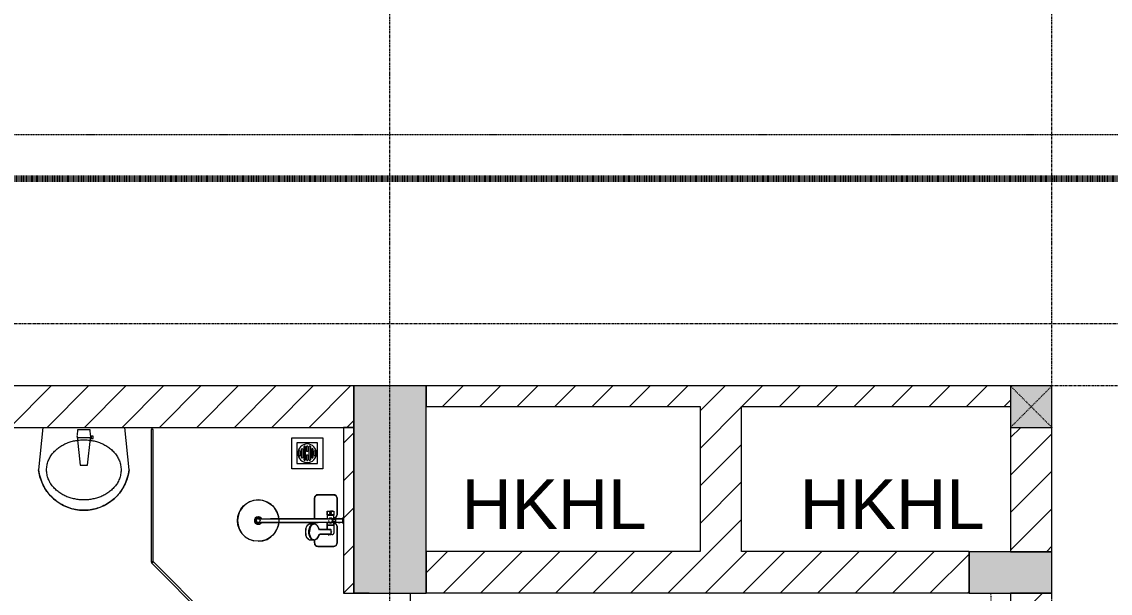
# Model space of a CAD drawing. Header units: millimetres. Extents: x 1591 to 239055, y -15958 to 83255.
# Drawn here: x 171452 to 176714, y 32536 to 35296 of the extents above; entities that cross this region are included whole.
import ezdxf

# ---------------------------------------------------------------- set-up
doc = ezdxf.new("R2010")
doc.units = ezdxf.units.MM
for name, pattern in [('1 NÉT CALL OUT', [6, 3, -3]), ('Dash', [6, 3, -3]), ('Dash 1_8_', [6.35, 3.175, -3.175]), ('Dash Dot 3_16_', [7.9375, 4.7625, -1.5875, 0, -1.5875]), ('Grid Line', [22.225, 12.7, -3.175, 3.175, -3.175])]:
    doc.linetypes.add(name, pattern=pattern)
for name, color, linetype, lineweight in [('0-1', 250, 'Continuous', 5), ('A-AREA', 32, 'Dash 1_8_', 9), ('A-DETL-3', 90, '1 NÉT CALL OUT', 100), ('A-FLOR-1', 7, 'Continuous', 9), ('A-FLOR-2', 9, 'Continuous', 9), ('A-GLAZ-CURT-1', 254, 'Continuous', 9), ('A-GLAZ-CURT-2', 9, 'Continuous', 9), ('A-WALL-1', 253, 'Continuous', 18), ('A-WALL-3', 113, 'Continuous', 18), ('A-WALL-PATT-1', 10, 'Continuous', 9), ('A-WALL-PATT-2', 111, 'Continuous', 9), ('G-ANNO-SYMB-1', 111, 'Dash Dot 3_16_', 18), ('G-ANNO-TEXT-1', 7, 'Continuous', 9), ('M-EQPM-1', 254, 'Continuous', 9), ('P-SANR-FIXT', 6, 'Continuous', 9), ('P-SANR-FIXT-1', 254, 'Continuous', 9), ('S-COLS', 52, 'Continuous', 9), ('S-COLS-1', 52, 'Continuous', 5), ('S-COLS-2', 250, 'Continuous', 18), ('S-COLS-5', 52, 'Continuous', 18), ('S-COLS-HDLN', 52, 'Dash', 9), ('S-GRID-1', 1, 'Grid Line', 9)]:
    doc.layers.add(name, color=color, linetype=linetype, lineweight=lineweight)
doc.styles.add('Arial_11', font='arial_0.ttf', dxfattribs={"height": 240})
pattern_1 = [(45, (95879.7, 0), (-90.50967, 90.50967), [])]

# ---------------------------------------------------------------- blocks, each defined once
blk = doc.blocks.new('NCV_TKTC_KET CAU_rvt-1-TKCS_MB TẦNG 6-8')
at = {"layer": 'S-COLS-1'}
for points in [[(77527.6, 32536.9), (77527.6, 33536.9), (77177.6, 33536.9), (77177.6, 32536.9)], [(80552.6, 32536.9), (80552.6, 32736.9), (80152.6, 32736.9), (80152.6, 32536.9), (80294.2, 32536.9)]]:
    blk.add_hatch(color=256, dxfattribs=at).paths.add_polyline_path(points)
at = {"layer": 'A-FLOR-1'}
blk.add_line((77452.6, 31137.4), (77452.6, 32536.9), dxfattribs=at)
at = {"layer": 'S-COLS-2'}
for p, q in [((77527.6, 33536.9), (77177.6, 33536.9)), ((77177.6, 33536.9), (77177.6, 32536.9)), ((77527.6, 32536.9), (77527.6, 33536.9)), ((80152.6, 32736.9), (80152.6, 32536.9)), ((80552.6, 32736.9), (80152.6, 32736.9)), ((80552.6, 32536.9), (80552.6, 32736.9)), ((77177.6, 32536.9), (77527.6, 32536.9)), ((80152.6, 32536.9), (80552.6, 32536.9))]:
    blk.add_line(p, q, dxfattribs=at)
blk = doc.blocks.new('93925000_0001 - 93925000_top_dwg_93925000_T-348115-TKCS_MB TẦNG 6-8')
at = {"layer": 'P-SANR-FIXT'}
for p, q in [((-125, -47.4), (-125, -123.4)), ((-29.3, -30.4), (-108, -30.4)), ((-46.3, -78.4), (-46.3, -46.7)), ((-27.2, -47.1), (-26.1, -47.1)), ((21.5, -45.9), (60.6, -46.7)), ((29.3, -30.4), (108, -30.4)), ((125, -47.4), (125, -123.4)), ((-27.2, -77.9), (-26.1, -77.9)), ((-9, -412.5), (-9, -62.5)), ((9, -62.5), (9, -412.5)), ((43, -78.7), (21.5, -79.2)), ((43, -64.7), (43, -117.7)), ((65.8, -117.7), (65.8, -64.7)), ((-108, -140.4), (-9, -140.4)), ((9, -140.4), (16.1, -140.4)), ((15.4, -159.1), (15.8, -143.3)), ((42.7, -117.9), (42.7, -117.9)), ((43.2, -117.6), (43.2, -117.5)), ((65.6, -117.5), (65.6, -117.6)), ((66.1, -117.9), (66.1, -117.9)), ((108, -140.4), (92.7, -140.4)), ((93, -143.3), (93.4, -159.1))]:
    blk.add_line(p, q, dxfattribs=at)
at = {"layer": 'P-SANR-FIXT', "flags": 128}
for points in [[(-45.8, -46.1), (-27.2, -46.1), (-27.2, -78.9), (-45.8, -78.9)], [(-26.1, -46), (-26.1, -78.9), (-9, -79)], [(21.5, -47.4), (21.5, -79.1), (9, -79)]]:
    blk.add_lwpolyline(points, dxfattribs=at)
at = {"layer": 'P-SANR-FIXT'}
for centre, radius in [((-36.5, -62.5), 3.95), ((0, -412.5), 100)]:
    blk.add_circle(centre, radius, dxfattribs=at)
for centre, radius, start, end in [((-108, -47.4), 17, 90, 180), ((-45.8, -46.6), 0.5, 90, 180), ((-29.3, -47.4), 17, 4.7626, 90), ((0, -62.5), 12, 318.5904, 221.4096), ((29.3, -47.4), 17, 90, 175.2374), ((59.7, -57.1), 10.5, 38.6491, 85.492), ((108, -47.4), 17, 360, 90), ((-45.8, -78.4), 0.5, 180, 270), ((0, -62.5), 9, 90, 180.0008), ((0, -62.5), 9, 360, 90), ((45.7, -61.8), 2.59, 155.1929, 175.7071), ((45.9, -61.8), 2.75, 130.8294, 155.1929), ((46.1, -62.1), 3.08, 110.5459, 130.8294), ((54.4, -334.8), 275.9, 88.2683, 91.7343), ((-11.1, -67.1), 76.9, 1.7693, 4.1075), ((65.2, -72.4), 3.46, 323.2522, 79.3541), ((-108, -123.4), 17, 180, 270), ((32.6, -143.6), 16.9, 172.414, 179.1297), ((33.7, -143.7), 17.9, 164.9525, 172.4168), ((35.2, -144.2), 19.5, 157.9614, 164.9563), ((37.1, -144.9), 21.6, 151.4775, 157.9654), ((39.3, -146.1), 24, 145.4892, 151.4815), ((41.5, -147.6), 26.8, 139.9517, 145.4927), ((43.6, -149.4), 29.5, 134.7867, 139.9744), ((46.2, -152), 33.2, 130.0223, 134.7808), ((47.7, -153.8), 35.5, 125.4414, 130.0144), ((49.9, -156.8), 39.2, 121.1773, 125.4365), ((50.6, -157.9), 40.5, 119.697, 121.1761), ((51, -158.7), 41.5, 117.0276, 119.7085), ((52.2, -161.1), 44.1, 113.3199, 117.0258), ((51.7, -159.9), 42.8, 109.7779, 113.2977), ((52.5, -162.2), 45.2, 106.1472, 109.7766), ((53.2, -164.5), 47.7, 103.9355, 106.1665), ((39.1, -108.2), 10.4, 284.3956, 285.5116), ((40.8, -114.2), 4.19, 285.5116, 289.9665), ((40.2, -112.5), 6, 289.9665, 292.7061), ((41.4, -115.3), 2.96, 292.7061, 296.5405), ((41.3, -115.1), 3.16, 296.9591, 300.8286), ((41.8, -115.8), 2.26, 300.8286, 305.287), ((42.1, -116.4), 1.64, 305.287, 309.9326), ((42.6, -116.9), 0.906, 309.9326, 315.24), ((66.5, -116.6), 1.39, 229.6335, 235.1234), ((66.3, -116.8), 1.08, 225.1702, 229.6335), ((67.3, -115.4), 2.79, 235.1234, 238.7439), ((67.2, -115.6), 2.6, 238.7439, 243.4573), ((67.8, -114.4), 3.89, 243.9189, 246.8313), ((68.1, -113.8), 4.52, 246.843, 250.4792), ((68.3, -113.2), 5.24, 250.478, 254.0406), ((68.5, -112.7), 5.75, 254.0357, 256.0561), ((55.4, -165.2), 48.4, 73.8659, 76.0481), ((56.2, -162.4), 45.5, 70.241, 73.86), ((57.4, -159.2), 42.1, 66.6693, 70.2637), ((56.5, -161.3), 44.3, 62.9815, 66.6728), ((58, -158.4), 41.1, 60.2783, 62.9855), ((57.7, -158.9), 41.7, 58.8444, 60.2824), ((59.2, -156.4), 38.7, 54.5377, 58.8482), ((60.9, -154), 35.8, 50.0034, 54.5405), ((62.8, -151.7), 32.8, 45.1921, 50.0042), ((65, -149.6), 29.8, 40.0487, 45.1896), ((87.6, -128.4), 1.5, 180, 187.5386), ((87.6, -128.4), 1.5, 258.6057, 270), ((67.2, -147.7), 26.8, 34.5125, 40.0422), ((69.4, -146.2), 24.2, 28.5363, 34.4919), ((73.8, -143.9), 19.2, 21.6374, 28.9183), ((71.2, -145), 22.1, 15.4436, 21.6374), ((76.8, -143.4), 16.2, 7.1859, 15.4436), ((73.9, -143.8), 19.1, 1.2699, 7.1859), ((108, -123.4), 17, 270, 360), ((32.7, -159), 17.3, 181.3198, 222.2619), ((54.2, -123), 60.6, 259.1395, 270.1494), ((54.2, -119.5), 64.1, 270.1494, 280.3637), ((76, -159), 17.4, 317.3098, 358.6393), ((0, -412.5), 18, 120.2491, 59.7509), ((0, -412.5), 12.2, 137.7946, 42.2054), ((0, -412.5), 9, 180, 0)]:
    blk.add_arc(centre, radius, start, end, dxfattribs=at)
for points, degree in [([(-12.9, 0), (-12.9, -1.5), (-12.9, -3)], 2), ([(12.9, 0), (0, 0), (-12.8, 0)], 2), ([(12.8, 0), (12.9, 0), (12.9, 0)], 2), ([(12.9, 0), (12.9, -1.5), (12.9, -3)], 2), ([(-5, -46), (-15.5, -46), (-26.1, -46)], 2), ([(-12.9, -3), (0, -3), (12.8, -3)], 2), ([(-12.8, -3), (-12.9, -3), (-12.9, -3)], 2), ([(-8.5, -3.8), (-8.5, -20.9), (-8.5, -38)], 2), ([(-8.5, -38), (0, -38), (8.5, -38)], 2), ([(-5, -38), (-5, -44.8), (-5, -51.6)], 2), ([(5, -38), (5, -44.8), (5, -51.6)], 2), ([(5, -46), (13.3, -46), (21.5, -46)], 2), ([(8.5, -3.8), (8.5, -20.9), (8.5, -38)], 2), ([(43.2, -61.6), (43.1, -62.2), (43.3, -62.8), (43, -63.5), (43, -64.1), (43, -64.7)], 5), ([(46.1, -59), (45.8, -59), (45.6, -59), (45.4, -59.1), (45.2, -59.1), (45, -59.2)], 5), ([(65.6, -61.6), (65.6, -60.8), (65.5, -60), (64.3, -59), (63.5, -59), (62.7, -59)], 5), ([(42.8, -182.5), (33, -180.6), (24.7, -176.4), (19.9, -170.7)], 3), ([(88.8, -170.8), (83.9, -176.5), (75.6, -180.7), (65.8, -182.5)], 3)]:
    blk.add_open_spline(points, degree=degree, dxfattribs=at)
for points, weights in [([(-9.3, -3), (-8.5, -3), (-8.5, -3.8)], [1, 0.707106775639, 1]), ([(9.3, -3), (8.5, -3), (8.5, -3.8)], [1, 0.707106765177, 1]), ([(21.5, -45.9), (21.5, -45.7), (21.5, -47.4)], [0.874147445041, 0.908470869121, 1]), ([(67.9, -74.4), (66.9, -75.7), (65.8, -76.4)], [1, 0.991614392871, 1]), ([(54.4, -167.3), (15.8, -167.3), (15.8, -143.6)], [1, 0.707106781187, 1]), ([(93, -143.6), (93, -167.3), (54.4, -167.3)], [1, 0.707106781187, 1])]:
    blk.add_rational_spline(points, weights, degree=2, dxfattribs=at)
blk.add_open_spline([(68, -50.6), (68.4, -51.1), (68.6, -51.7), (68.7, -53.5), (68.2, -54.7), (66.1, -57), (64.6, -58.1), (62.7, -59)], degree=3, knots=[0.3623591, 0.3623591, 0.3623591, 0.3623591, 0.4991435, 0.4991435, 0.7494159, 0.7494159, 0.9564651, 0.9564651, 0.9564651, 0.9564651], dxfattribs=at)
blk = doc.blocks.new('93925000_0001 - 93925000_top_dwg-348114-TKCS_MB TẦNG 6-8')
blk.add_blockref('93925000_0001 - 93925000_top_dwg_93925000_T-348115-TKCS_MB TẦNG 6-8', (0, 0))
blk = doc.blocks.new('93925000_0001 - 93925000_3D_low_dwg-348120-TKCS_MB TẦNG 6-8')
at = {"layer": 'P-SANR-FIXT'}
for p, q in [((-13, 0.4), (-12.1, 0.4)), ((-13, 0.4), (-11.6, 0.4)), ((-13, -2.4), (-13, 0.4)), ((-12.1, 0.4), (-9.1, 0.4)), ((-8, 0.4), (-11.6, 0.4)), ((-9.1, 0.4), (-5, 0.4)), ((-5, 0.4), (-8, 0.4)), ((-5, 0.4), (0, 0.4)), ((0, 0.4), (5.1, 0.4)), ((5.1, 0.4), (9, 0.4)), ((8.2, 0.4), (5.1, 0.4)), ((11.6, 0.4), (8.2, 0.4)), ((9, 0.4), (12, 0.4)), ((13, 0.4), (11.6, 0.4)), ((12, 0.4), (13, 0.4)), ((13, -2.4), (13, 0.4)), ((-125, -47), (-120, -35)), ((-120, -35), (-125, -47)), ((-125, -123), (-125, -47)), ((-125, -47), (-125, -123)), ((-120, -35), (-108, -30)), ((-108, -30), (-120, -35)), ((-108, -30), (-29.2, -30)), ((-29.2, -30), (-108, -30)), ((-46.3, -45.7), (-27.2, -45.6)), ((-46.3, -46.9), (-46.3, -45.7)), ((-46.3, -45.7), (-46.3, -46.9)), ((-46.3, -50.5), (-46.3, -46.9)), ((-46.3, -50.5), (-46.3, -56.1)), ((-29.2, -30), (-17.2, -35)), ((-17.2, -35), (-29.2, -30)), ((-27.2, -46.8), (-27.2, -45.6)), ((-27.2, -46.8), (-27.2, -50.4)), ((-27.2, -56), (-27.2, -50.4)), ((-26.1, -46.8), (-26.1, -45.6)), ((-8.5, -45.6), (-26.1, -45.6)), ((-26.1, -46.8), (-26.1, -50.4)), ((-26.1, -56), (-26.1, -50.4)), ((-17.2, -35), (-12.8, -45.6)), ((-12.8, -45.6), (-17.2, -35)), ((-13, -2.4), (-13, 0)), ((-12.1, -2.4), (-13, -2.4)), ((-13, -2.4), (-11.6, -2.4)), ((-12.1, -2.4), (-13, -2.4)), ((-13, -2.4), (-11.6, -2.4)), ((-9.1, -2.4), (-12.1, -2.4)), ((-9.1, -2.4), (-12.1, -2.4)), ((-11.6, -2.4), (-8.5, -2.4)), ((-11.6, -2.4), (-8.9, -2.4)), ((-11.1, -20.1), (-8.9, -14.6)), ((-8.9, -25.2), (-11.1, -20.1)), ((-5, -2.4), (-9.1, -2.4)), ((-8.9, -45.6), (-8.9, -2.4)), ((-6.1, -2.4), (-8.5, -2.4)), ((-8.5, -53.6), (-8.5, -2.4)), ((-4.4, -50.9), (-8.5, -53.6)), ((-4.4, -50.9), (-8.5, -53.6)), ((0, -2.4), (-5, -2.4)), ((-4.6, -51), (-4.4, -50.9)), ((0, -50.1), (-4.4, -50.9)), ((5.1, -2.4), (0, -2.4)), ((4.4, -50.9), (0, -50.1)), ((4.4, -50.9), (4.6, -51)), ((4.4, -50.9), (8.5, -53.6)), ((4.4, -50.9), (8.5, -53.6)), ((5.1, -2.4), (9, -2.4)), ((6.1, -2.4), (8.5, -2.4)), ((11.6, -2.4), (8.5, -2.4)), ((8.5, -2.4), (8.5, -53.6)), ((21.5, -45.6), (8.5, -45.6)), ((8.9, -2.4), (8.9, -45.6)), ((11.6, -2.4), (8.9, -2.4)), ((11.1, -20.1), (8.9, -15)), ((8.9, -25.6), (11.1, -20.1)), ((9, -2.4), (12, -2.4)), ((9, -2.4), (12, -2.4)), ((13, -2.4), (11.6, -2.4)), ((13, -2.4), (11.6, -2.4)), ((12, -2.4), (13, -2.4)), ((12, -2.4), (13, -2.4)), ((17.2, -35), (12.8, -45.6)), ((12.8, -45.6), (17.2, -35)), ((13, -2.4), (13, 0)), ((17.2, -35), (29.2, -30)), ((17.2, -35), (29.2, -30)), ((21.5, -45.6), (60.6, -46.1)), ((21.5, -46.8), (21.5, -45.6)), ((21.5, -46.8), (21.5, -50.4)), ((21.5, -56), (21.5, -50.4)), ((29.2, -30), (108, -30)), ((108, -30), (29.2, -30)), ((60.6, -46.1), (66.7, -50.3)), ((66.7, -50.3), (69.5, -62.1)), ((108, -30), (120, -35)), ((120, -35), (108, -30)), ((120, -35), (125, -47)), ((125, -47), (120, -35)), ((125, -47), (125, -123)), ((125, -123), (125, -47)), ((-46.3, -56.1), (-46.3, -62.1)), ((-46.3, -68.1), (-46.3, -62.1)), ((-46.3, -73.7), (-46.3, -68.1)), ((-46.3, -77.3), (-46.3, -73.7)), ((-46.3, -78.5), (-46.3, -77.3)), ((-46.3, -78.5), (-46.3, -77.3)), ((-46.3, -78.5), (-27.2, -78.6)), ((-40.5, -62.1), (-39.4, -59.4)), ((-40.5, -62.1), (-39.3, -64.9)), ((-36.6, -58.1), (-39.4, -59.4)), ((-36.5, -66.1), (-39.3, -64.9)), ((-36.6, -58.1), (-33.6, -59.3)), ((-33.6, -64.8), (-36.5, -66.1)), ((-33.6, -59.3), (-32.5, -62.1)), ((-33.6, -64.8), (-32.5, -62.1)), ((-27.2, -62.1), (-27.2, -56)), ((-27.2, -68.2), (-27.2, -62.1)), ((-27.2, -73.8), (-27.2, -68.2)), ((-27.2, -77.4), (-27.2, -73.8)), ((-27.2, -78.6), (-27.2, -77.4)), ((-26.1, -62.1), (-26.1, -56)), ((-26.1, -68.2), (-26.1, -62.1)), ((-26.1, -73.8), (-26.1, -68.2)), ((-26.1, -77.4), (-26.1, -73.8)), ((-26.1, -78.6), (-26.1, -77.4)), ((-26.1, -78.6), (-9, -78.6)), ((-11.1, -57.5), (-12, -62.1)), ((-11.2, -57.7), (-12, -62.1)), ((-12, -62.1), (-11.2, -66.5)), ((-12, -62.1), (-11.2, -66.5)), ((-8.5, -53.6), (-11.2, -57.7)), ((-8.5, -53.6), (-11.2, -57.7)), ((-11.1, -57.5), (-11.2, -57.7)), ((-11.1, -66.7), (-11.2, -66.5)), ((-11.2, -66.5), (-9, -69.8)), ((-11.1, -66.7), (-9, -69.9)), ((-5.4, -54.9), (-9, -62.1)), ((-9, -62.1), (-9, -66.3)), ((-9, -79.5), (-9, -66.3)), ((-9, -79.5), (-9, -94.5)), ((-9, -94.5), (-9, -122.1)), ((0, -53.1), (-5.4, -54.9)), ((2.5, -54.1), (0, -53.1)), ((6.4, -68.5), (0, -71.1)), ((9, -62.1), (6.4, -55.7)), ((9, -62.1), (7.9, -59.4)), ((11.1, -57.5), (8.5, -53.6)), ((11.2, -57.7), (8.5, -53.6)), ((11.2, -57.7), (8.5, -53.6)), ((9, -62.1), (9, -66.5)), ((9, -79.6), (9, -66.5)), ((9, -69.8), (11.2, -66.5)), ((9, -69.8), (11.2, -66.5)), ((9, -69.8), (11.1, -66.7)), ((9, -78.6), (21.5, -78.6)), ((9, -79.6), (9, -94.6)), ((9, -94.6), (9, -122.1)), ((11.1, -57.5), (11.2, -57.7)), ((11.1, -66.7), (12, -62.1)), ((11.1, -66.7), (11.2, -66.5)), ((12, -62.1), (11.2, -57.7)), ((12, -62.1), (11.2, -57.7)), ((11.2, -66.5), (12, -62.1)), ((21.5, -62.1), (21.5, -56)), ((21.5, -68.2), (21.5, -62.1)), ((21.5, -73.8), (21.5, -68.2)), ((21.5, -77.4), (21.5, -73.8)), ((21.5, -78.6), (21.5, -77.4)), ((21.5, -78.6), (44.3, -78.3)), ((43.3, -68.3), (43.8, -62.2)), ((43.3, -68.3), (44.3, -66.3)), ((44.3, -70.3), (43.3, -68.3)), ((44.3, -58.6), (44.2, -112.9)), ((65.4, -58.6), (44.3, -58.6)), ((52.7, -58.6), (54.8, -57.9)), ((54.8, -57.9), (56.9, -58.6)), ((65.4, -58.6), (65.4, -112.9)), ((66.3, -68.3), (65.4, -66.3)), ((65.4, -70.2), (66.3, -68.3)), ((66.3, -68.3), (65.5, -58.6)), ((66.7, -73.9), (69.5, -62.1)), ((-120, -135), (-125, -123)), ((-125, -123), (-120, -135)), ((-108, -140), (-120, -135)), ((-120, -135), (-108, -140)), ((-8.8, -140), (-108, -140)), ((-108, -140), (-8.8, -140)), ((-9, -122.1), (-9, -352.1)), ((16.1, -140), (8.8, -140)), ((8.8, -140), (16.1, -140)), ((9, -352.1), (9, -122.1)), ((16, -140.4), (19, -131.1)), ((16, -140.4), (16, -160.1)), ((19.3, -150.1), (16, -140.4)), ((27.2, -123.6), (19, -131.1)), ((27.5, -157.3), (19.3, -150.1)), ((42.7, -116.4), (27.2, -123.6)), ((27.5, -157.3), (39.8, -162.4)), ((44.2, -112.9), (42.7, -116.4)), ((65.4, -112.9), (67, -116.4)), ((67, -116.4), (82.2, -123.4)), ((70.6, -162.2), (82.5, -157.2)), ((82.2, -123.4), (90.4, -130.7)), ((90.7, -149.6), (82.5, -157.2)), ((90.4, -130.7), (93.7, -140.4)), ((90.7, -149.6), (93.7, -140.4)), ((108, -140), (93.6, -140)), ((93.6, -140), (108, -140)), ((93.7, -140.4), (93.7, -160.1)), ((108, -140), (120, -135)), ((108, -140), (120, -135)), ((125, -123), (120, -135)), ((120, -135), (125, -123)), ((16, -160.1), (18.8, -169)), ((19.3, -169.7), (16, -160.1)), ((25.5, -175.3), (21, -171.3)), ((39.8, -182), (27.5, -177)), ((39.6, -182), (54.8, -183.9)), ((39.8, -162.4), (54.8, -164.2)), ((39.8, -182), (54.8, -183.9)), ((70.6, -162.2), (54.8, -164.2)), ((54.8, -183.9), (70.6, -181.9)), ((54.8, -183.9), (69.3, -182.2)), ((82.5, -176.8), (70.6, -181.9)), ((82.2, -177), (79.6, -178.1)), ((90.7, -169.3), (82.5, -176.8)), ((90.6, -169.4), (88.2, -171.6)), ((93.7, -160.1), (90.7, -169.3)), ((-21.4, -314.2), (-42.5, -321.4)), ((-9, -312.8), (-21.4, -314.2)), ((22.5, -314.4), (9, -312.9)), ((43, -321.6), (22.5, -314.4)), ((-89.8, -367.9), (-97.3, -388.9)), ((-77.7, -348.9), (-89.8, -367.9)), ((-61.8, -333.3), (-77.7, -348.9)), ((-42.5, -321.4), (-61.8, -333.3)), ((-9, -374.4), (-9, -352.1)), ((9, -374.3), (9, -352.1)), ((61.9, -333.3), (43, -321.6)), ((78.8, -350.3), (61.9, -333.3)), ((90.5, -369.3), (78.8, -350.3)), ((-97.3, -388.9), (-100, -411.9)), ((-100, -411.9), (-97.6, -433.8)), ((-16.7, -404), (-18.5, -411.9)), ((-18.5, -411.9), (-18.5, -411.9)), ((-18.5, -411.9), (-16.5, -420.1)), ((-11.8, -397.7), (-16.7, -404)), ((-16.5, -420.1), (-11.3, -426.5)), ((-12, -411.9), (-9, -404.4)), ((-8.3, -420.6), (-12, -411.9)), ((-9, -396.3), (-11.8, -397.7)), ((-9, -394.7), (-9, -374.4)), ((-9, -394.7), (-9, -407.6)), ((-5.4, -404.7), (-9, -411.9)), ((-9, -407.6), (-9, -411.9)), ((-9, -411.9), (-9, -411.9)), ((0, -423.9), (-8.3, -420.6)), ((-5.4, -404.7), (-6.3, -405.5)), ((-5.4, -419.1), (-6.2, -418.4)), ((-5.4, -404.7), (0, -402.9)), ((0, -420.9), (-5.4, -419.1)), ((0, -420.9), (-5.4, -419.1)), ((5.4, -404.7), (0, -402.9)), ((5.4, -419.1), (0, -420.9)), ((5.4, -419.1), (0, -420.9)), ((8.7, -420.2), (0, -423.9)), ((9, -411.9), (5.4, -404.7)), ((5.4, -404.7), (6.2, -405.4)), ((5.4, -419.1), (9, -411.6)), ((5.4, -419.1), (9, -411.9)), ((6.2, -418.4), (5.4, -419.1)), ((8.7, -420.2), (12, -411.9)), ((9, -394.5), (9, -374.3)), ((9, -394.5), (9, -407.4)), ((11.7, -397.6), (9, -396.3)), ((12, -411.9), (9, -404.9)), ((9, -411.9), (9, -407.4)), ((9, -411.6), (9, -411.9)), ((11.7, -397.6), (16.7, -403.7)), ((11.7, -397.6), (16.7, -403.7)), ((16.5, -420.1), (11.7, -426.2)), ((18.5, -411.9), (16.5, -420.1)), ((16.7, -403.7), (18.5, -411.9)), ((16.7, -403.7), (18.5, -411.9)), ((18.5, -411.9), (18.5, -411.9)), ((97.6, -390.1), (90.5, -369.3)), ((100, -411.9), (97.5, -433.9)), ((100, -411.9), (97.6, -390.1)), ((-97.6, -433.8), (-90.5, -454.4)), ((-90.5, -454.4), (-78.4, -473.9)), ((-11.3, -426.5), (-3.9, -430)), ((-3.9, -430), (4.1, -429.9)), ((4.1, -429.9), (11.7, -426.2)), ((78, -474.5), (89.8, -455.8)), ((89.8, -455.8), (97.5, -433.9)), ((-78.4, -473.9), (-62.2, -490.2)), ((-62.2, -490.2), (-43.5, -501.9)), ((-43.5, -501.9), (-22.2, -509.4)), ((-22.2, -509.4), (-0.1, -511.9)), ((-0.1, -511.9), (22.1, -509.4)), ((22.1, -509.4), (42.9, -502.2)), ((42.9, -502.2), (61.9, -490.4)), ((61.9, -490.4), (78, -474.5))]:
    blk.add_line(p, q, dxfattribs=at)
blk = doc.blocks.new('93925000_0001 - FMM 93925000-348244-TKCS_MB TẦNG 6-8')
for name in ['93925000_0001 - 93925000_3D_low_dwg-348120-TKCS_MB TẦNG 6-8', '93925000_0001 - 93925000_top_dwg-348114-TKCS_MB TẦNG 6-8']:
    blk.add_blockref(name, (0, 0))
blk = doc.blocks.new('bonruatreo - Chậu rửa-348246-TKCS_MB TẦNG 6-8')
at = {"layer": 'P-SANR-FIXT-1'}
for p, q in [((-218.6, 205), (-198.4, 0)), ((-18.5, 182.5), (-32.2, 52.9)), ((18.5, 182.5), (-18.5, 182.5)), ((33, 45.4), (18.5, 182.5)), ((198.4, 0), (218.6, 205)), ((-35.6, 54.2), (-44.7, 54.2)), ((-44.7, 54.2), (-44.7, 42.8)), ((-35.6, 52.9), (-35.6, 54.2)), ((-32.2, 52.9), (-35.6, 52.9)), ((-35.6, 44.2), (-35.6, 52.9)), ((-32.2, 52.9), (-33.1, 44.2)), ((-44.7, 42.8), (-35.6, 42.8)), ((-35.6, 42.8), (-35.6, 44.2)), ((-35.6, 44.2), (-33.1, 44.2)), ((-33, 37.3), (-31.4, 12.2)), ((32.7, 48.5), (-32.7, 48.5)), ((-30.2, 11), (30.2, 11)), ((31.4, 12.2), (33, 37.3))]:
    blk.add_line(p, q, dxfattribs=at)
at = {"layer": 'P-SANR-FIXT-1', "flags": 128}
blk.add_lwpolyline([(-218.6, 205), (-217.4, 213.7), (-215.9, 222.4), (-214, 231), (-211.8, 239.5), (-209.3, 247.9), (-206.4, 256.2), (-203.2, 264.4), (-199.6, 272.5), (-195.8, 280.4), (-191.6, 288.1), (-187.1, 295.7), (-182.3, 303.1), (-177.3, 310.3), (-171.9, 317.3), (-166.3, 324.1), (-160.4, 330.6), (-154.2, 336.9), (-147.8, 342.9), (-141.2, 348.7), (-134.3, 354.2), (-127.3, 359.4), (-120, 364.4), (-112.5, 369), (-104.9, 373.4), (-97.1, 377.4), (-89.1, 381.2), (-81, 384.6), (-72.7, 387.6), (-64.4, 390.4), (-55.9, 392.8), (-47.3, 394.8), (-38.7, 396.6), (-30, 397.9), (-21.3, 399), (-12.5, 399.6), (-3.7, 400), (5.1, 399.9), (13.9, 399.6), (22.6, 398.8), (31.4, 397.8), (40.1, 396.3), (48.7, 394.5), (57.2, 392.4), (65.7, 390), (74, 387.2), (82.2, 384.1), (90.3, 380.6), (98.3, 376.8), (106.1, 372.7), (113.7, 368.3), (121.1, 363.6), (128.4, 358.7), (135.4, 353.4), (142.2, 347.8), (148.8, 342), (155.2, 335.9), (161.3, 329.6), (167.2, 323), (172.8, 316.2), (178.1, 309.2), (183.1, 302), (187.8, 294.6), (192.2, 287), (196.4, 279.2), (200.2, 271.3), (203.7, 263.2), (206.8, 255), (209.7, 246.6), (212.2, 238.2), (214.3, 229.7), (216.1, 221.1), (217.6, 212.4), (218.6, 205)], dxfattribs=at)
at = {"layer": 'P-SANR-FIXT-1'}
for centre, radius, start, end in [((0, 180), 220, 6.525, 173.475), ((5.5, 41.4), 38.7, 175.8543, 186.034), ((-30.1, 12.3), 1.3, 183.5997, 268.7722), ((30.1, 12.3), 1.3, 271.2278, 356.4003), ((-5.5, 41.4), 38.7, 353.966, 6.034)]:
    blk.add_arc(centre, radius, start, end, dxfattribs=at)
for points in [[(-180, 205), (-180, 212.4), (-178.6, 227.3), (-172.4, 248.8), (-162.5, 268.9), (-149.4, 287), (-133.8, 303), (-116.1, 316.6), (-96.9, 327.9), (-76.5, 336.8), (-55.2, 343.5), (-33.3, 347.9), (-11.2, 350.1), (11.1, 350.1), (33.3, 347.9), (55.2, 343.5), (76.5, 336.8), (96.9, 327.9), (116.1, 316.6), (133.8, 302.9), (149.5, 287), (162.5, 268.8), (172.4, 248.8), (178.6, 227.3), (180, 212.4), (180, 205)], [(180, 205), (180, 197.6), (178.6, 182.7), (172.4, 161.2), (162.5, 141.2), (149.5, 123), (133.8, 107.1), (116.1, 93.4), (96.9, 82.1), (76.5, 73.2), (55.2, 66.5), (33.3, 62.1), (11.1, 59.9), (-11.2, 59.9), (-33.3, 62.1), (-55.2, 66.5), (-76.5, 73.2), (-96.9, 82.1), (-116.1, 93.4), (-133.8, 107), (-149.4, 123), (-162.5, 141.1), (-172.4, 161.2), (-178.6, 182.7), (-180, 197.6), (-180, 205)]]:
    blk.add_open_spline(points, degree=3, dxfattribs=at)
blk = doc.blocks.new('System Panel - Glazed-568957-TKCS_MB TẦNG 6-8')
at = {"layer": 'A-GLAZ-CURT-2'}
for p, q in [((320, 5), (-320, 5)), ((-320, 5), (-320, -5)), ((320, -5), (320, 5)), ((-320, -5), (320, -5))]:
    blk.add_line(p, q, dxfattribs=at)
blk = doc.blocks.new('System Panel - Glazed-433667-TKCS_MB TẦNG 6-8')
at = {"layer": 'A-GLAZ-CURT-2'}
for p, q in [((353.6, 5), (-353.6, 5)), ((-353.6, 5), (-353.6, -5)), ((353.6, -5), (353.6, 5)), ((-353.6, -5), (353.6, -5))]:
    blk.add_line(p, q, dxfattribs=at)
blk = doc.blocks.new('THU NUOC - THU NUOC-455054-TKCS_MB TẦNG 6-8')
at = {"layer": 'M-EQPM-1'}
for p, q in [((-66.3, -70.6), (-66.3, 79.4)), ((-66.3, 79.4), (83.7, 79.4)), ((58.7, 54.4), (-41.3, 54.4)), ((-41.3, 54.4), (-41.3, -45.6)), ((58.7, -45.6), (58.7, 54.4)), ((83.7, 79.4), (83.7, -70.6)), ((-23.3, 19.6), (40.9, 19.6)), ((40.9, 13.6), (-23.3, 13.6)), ((-23.3, 7.2), (0.7, 7.2)), ((0.7, 1.2), (-23.3, 1.2)), ((-11, 32.1), (28.5, 32.1)), ((28.5, 26.1), (-11, 26.1)), ((-1.1, 44.5), (18.5, 44.5)), ((18.5, 38.5), (-1.1, 38.5)), ((0.7, 7.2), (0.7, 1.2)), ((16.7, 1.2), (16.7, 7.2)), ((16.7, 7.2), (40.9, 7.2)), ((40.9, 1.2), (16.7, 1.2)), ((-41.3, -45.6), (58.7, -45.6)), ((-23.3, -4.8), (40.9, -4.8)), ((40.9, -10.8), (-23.3, -10.8)), ((-11, -17.3), (28.5, -17.3)), ((28.5, -23.3), (-11, -23.3)), ((-1.1, -29.6), (18.5, -29.6)), ((18.5, -35.6), (-1.1, -35.6)), ((83.7, -70.6), (-66.3, -70.6))]:
    blk.add_line(p, q, dxfattribs=at)
for centre, radius, start, end in [((8.7, 4.4), 45, 0, 180), ((8.7, 4.4), 45, 360, 180), ((8.7, 4.4), 45, 180, 0), ((8.7, 4.4), 45, 180, 360), ((-23.3, 16.6), 3, 90, 270), ((-23.3, 4.2), 3, 90, 270), ((-11, 29.1), 3, 90, 270), ((-1.1, 41.5), 3, 90, 270), ((18.5, 41.5), 3, 270, 90), ((28.5, 29.1), 3, 270, 90), ((40.9, 16.6), 3, 270, 90), ((40.9, 4.2), 3, 270, 90), ((-23.3, -7.8), 3, 90, 270), ((-11, -20.3), 3, 90, 270), ((-1.1, -32.6), 3, 90, 270), ((18.5, -32.6), 3, 270, 90), ((28.5, -20.3), 3, 270, 90), ((40.9, -7.8), 3, 270, 90)]:
    blk.add_arc(centre, radius, start, end, dxfattribs=at)
blk = doc.blocks.new('NCV_TKTC_TANG 6 - 8_rvt-2-TKCS_MB TẦNG 6-8')
at = {"layer": 'A-WALL-PATT-1'}
h = blk.add_hatch(dxfattribs=at)
h.set_pattern_fill('FP_1', color=256, style=0, pattern_type=2)
h.set_pattern_definition([(45, (0, 0), (-90.50967, 90.50967), [])])
h.paths.add_polyline_path([(77127.6, 32536.5), (77177.6, 32536.5), (77177.6, 33336.9), (77127.6, 33336.9), (77127.6, 32614.8)])
at = {"layer": 'A-FLOR-2'}
for p, q in [((76202.6, 33326.9), (76202.6, 33336.9)), ((77252.6, 32536.5), (77177.6, 32536.5))]:
    blk.add_line(p, q, dxfattribs=at)
at = {"layer": 'A-WALL-1'}
for p, q in [((77127.6, 33336.9), (77127.6, 32894.9)), ((77177.6, 33336.9), (77127.6, 33336.9)), ((77177.6, 32536.5), (77177.6, 33336.9)), ((77127.6, 32878.7), (77127.6, 32536.5)), ((77127.6, 32536.5), (77177.6, 32536.5))]:
    blk.add_line(p, q, dxfattribs=at)
at = {"layer": 'A-GLAZ-CURT-1'}
for name, p, rotation in [('System Panel - Glazed-568957-TKCS_MB TẦNG 6-8', (76202.6, 33006.9), 269.9999999999996), ('System Panel - Glazed-433667-TKCS_MB TẦNG 6-8', (76452.6, 32436.9), 314.9999999999997)]:
    blk.add_blockref(name, p, dxfattribs=dict(at, rotation=rotation))
at = {"layer": 'M-EQPM-1', "rotation": 90.0000000000001}
blk.add_blockref('THU NUOC - THU NUOC-455054-TKCS_MB TẦNG 6-8', (76957, 33203.2), dxfattribs=at)
at = {"layer": 'P-SANR-FIXT-1'}
for name, p, rotation in [('bonruatreo - Chậu rửa-348246-TKCS_MB TẦNG 6-8', (75872.6, 33336.9), 180), ('93925000_0001 - FMM 93925000-348244-TKCS_MB TẦNG 6-8', (77127.6, 32886.9), 269.9999999999995)]:
    blk.add_blockref(name, p, dxfattribs=dict(at, rotation=rotation))
blk = doc.blocks.new('G1_SOF - BO TRU - 200x200-3056268-TKCS_MB TẦNG 6-8')
at = {"layer": 'S-COLS'}
blk.add_hatch(color=256, dxfattribs=at).paths.add_polyline_path([(100, -100), (100, 100), (-100, 100), (-100, -100)])
at = {"layer": 'S-COLS-5'}
for p, q in [((100, 100), (-100, 100)), ((-100, 100), (-100, -100)), ((100, -100), (100, 100)), ((-100, -100), (100, -100))]:
    blk.add_line(p, q, dxfattribs=at)
at = {"layer": 'S-COLS-HDLN'}
for p, q in [((100, 100), (-100, -100)), ((-100, 100), (100, -100))]:
    blk.add_line(p, q, dxfattribs=at)

msp = doc.modelspace()

# ---------------------------------------------------------------- hatches: boundary and pattern name
at = {"layer": 'A-WALL-PATT-2'}
h = msp.add_hatch(dxfattribs=at)
h.set_pattern_fill('FP_1', color=256, style=0, pattern_type=2)
h.set_pattern_definition(pattern_1)
h.paths.add_polyline_path([(172949.8, 33336.9), (173057.3, 33336.9), (173057.3, 33536.9), (170132.6, 33536.9), (170132.6, 33336.9), (172546.8, 33336.9)])
h.paths.add_polyline_path([(168113.7, 33336.9), (169932.6, 33336.9), (169932.6, 33536.9), (166447.3, 33536.9), (166447.3, 33336.9), (166501.7, 33336.9)])
h.paths.add_polyline_path([(165182.3, 33336.9), (165357.3, 33336.9), (165357.3, 33536.9), (165182.3, 33536.9)])
h = msp.add_hatch(dxfattribs=at)
h.set_pattern_fill('FP_1', color=256, style=0, pattern_type=2)
h.set_pattern_definition(pattern_1)
h.paths.add_polyline_path([(176232.3, 33437.4), (176232.3, 33537.4), (173407.3, 33537.4), (173407.3, 33437.4), (176173.8, 33437.4)])
h = msp.add_hatch(dxfattribs=at)
h.set_pattern_fill('FP_1', color=256, style=0, pattern_type=2)
h.set_pattern_definition(pattern_1)
h.paths.add_polyline_path([(176232.3, 32736.9), (176432.3, 32736.9), (176432.3, 33336.9), (176232.3, 33336.9)])
h.paths.add_polyline_path([(176432.3, 33536.9), (176432.3, 33537.4), (176431.4, 33536.9)])
h = msp.add_hatch(dxfattribs=at)
h.set_pattern_fill('FP_1', color=256, style=0, pattern_type=2)
h.set_pattern_definition(pattern_1)
h.paths.add_polyline_path([(174932.3, 32737.4), (174932.3, 33437.4), (174732.3, 33437.4), (174732.3, 32737.4)])
h = msp.add_hatch(dxfattribs=at)
h.set_pattern_fill('FP_1', color=256, style=0, pattern_type=2)
h.set_pattern_definition(pattern_1)
h.paths.add_polyline_path([(176032.3, 32537.4), (176032.3, 32737.4), (173407.3, 32737.4), (173407.3, 32537.4), (174561.8, 32537.4)])
h = msp.add_hatch(dxfattribs=at)
h.set_pattern_fill('FP_1', color=256, style=0, pattern_type=2)
h.set_pattern_definition(pattern_1)
h.paths.add_polyline_path([(176432.3, 30736.9), (176432.3, 31037.4), (176232.3, 31037.4), (176232.3, 30736.9), (176272.3, 30736.9)])
h.paths.add_polyline_path([(176272.3, 32237.4), (176432.3, 32237.4), (176432.3, 32536.9), (176232.3, 32536.9), (176232.3, 32237.4)])

# ---------------------------------------------------------------- linework, layer by layer
at = {"layer": 'A-AREA'}
msp.add_line((176150.2, 32297.4), (176137.5, 32536.9), dxfattribs=at)
at = {"layer": 'A-DETL-3'}
msp.add_line((178562.3, 34537.4), (164162.3, 34537.4), dxfattribs=at)
at = {"layer": 'A-WALL-3'}
for p, q in [((173057.3, 33536.9), (170132.6, 33536.9)), ((173057.3, 33336.9), (173057.3, 33536.9)), ((176432.3, 33537.4), (173407.3, 33537.4)), ((173407.3, 33537.4), (173407.3, 33437.4)), ((173407.3, 33437.4), (174732.3, 33437.4)), ((174732.3, 33437.4), (174732.3, 32737.4)), ((174932.3, 32737.4), (174932.3, 33437.4)), ((174932.3, 33437.4), (176232.3, 33437.4)), ((170132.6, 33336.9), (173057.3, 33336.9)), ((176232.3, 33336.9), (176232.3, 32736.9)), ((176432.3, 32736.9), (176432.3, 33336.9)), ((174732.3, 32737.4), (173407.3, 32737.4)), ((173407.3, 32737.4), (173407.3, 32537.4)), ((176032.3, 32737.4), (174932.3, 32737.4)), ((176032.3, 32537.4), (176032.3, 32737.4)), ((176232.3, 32736.9), (176432.3, 32736.9)), ((173407.3, 32537.4), (176032.3, 32537.4)), ((176232.3, 32536.9), (176232.3, 32237.4)), ((176432.3, 32536.9), (176232.3, 32536.9)), ((176432.3, 32517.4), (176432.3, 32536.9))]:
    msp.add_line(p, q, dxfattribs=at)
at = {"layer": 'G-ANNO-SYMB-1'}
msp.add_line((124639, 34751.5), (229692.1, 34751.5), dxfattribs=at)
at = {"layer": 'S-GRID-1'}
for p, q in [((173232.3, 19149.4), (173232.3, 77012.5)), ((176432.3, 19149.4), (176432.3, 77012.5)), ((221768.6, 33836.9), (132338.5, 33836.9)), ((223800.6, 33536.9), (130306.5, 33536.9))]:
    msp.add_line(p, q, dxfattribs=at)

# ---------------------------------------------------------------- block references
at = {"layer": '0-1'}
for name in ['NCV_TKTC_KET CAU_rvt-1-TKCS_MB TẦNG 6-8', 'NCV_TKTC_TANG 6 - 8_rvt-2-TKCS_MB TẦNG 6-8']:
    msp.add_blockref(name, (95879.7, 0), dxfattribs=at)
at = {"layer": 'S-COLS'}
msp.add_blockref('G1_SOF - BO TRU - 200x200-3056268-TKCS_MB TẦNG 6-8', (176332.3, 33436.9), dxfattribs=at)

# ---------------------------------------------------------------- texts
at = {"layer": 'G-ANNO-TEXT-1', "char_height": 240, "attachment_point": 5, "line_spacing_factor": 0.936439, "style": 'Arial_11'}
for insert, width in [((174026.1, 32965.9), 1609.6), ((174026.1, 32965.9), 1609.6), ((175660.8, 32965.9), 1630.4), ((175660.8, 32965.9), 1630.4)]:
    msp.add_mtext('\\pt79.9992,160.0008,240,319.9992,400.0008,480,559.9992,640.0008,720,799.9992,880.0008,960,1039.9992,1120.0008,1200,1279.9992,1360.0008,1440,1519.9992,1600.0008,1680,1759.9992,1840.0008,1920,1999.9992,2080.0008,2160,2239.9992,2320.0008,2400,2479.9992,2560.0008;HKHL', dxfattribs=dict(at, insert=insert, width=width))

doc.saveas('drawing.dxf')
